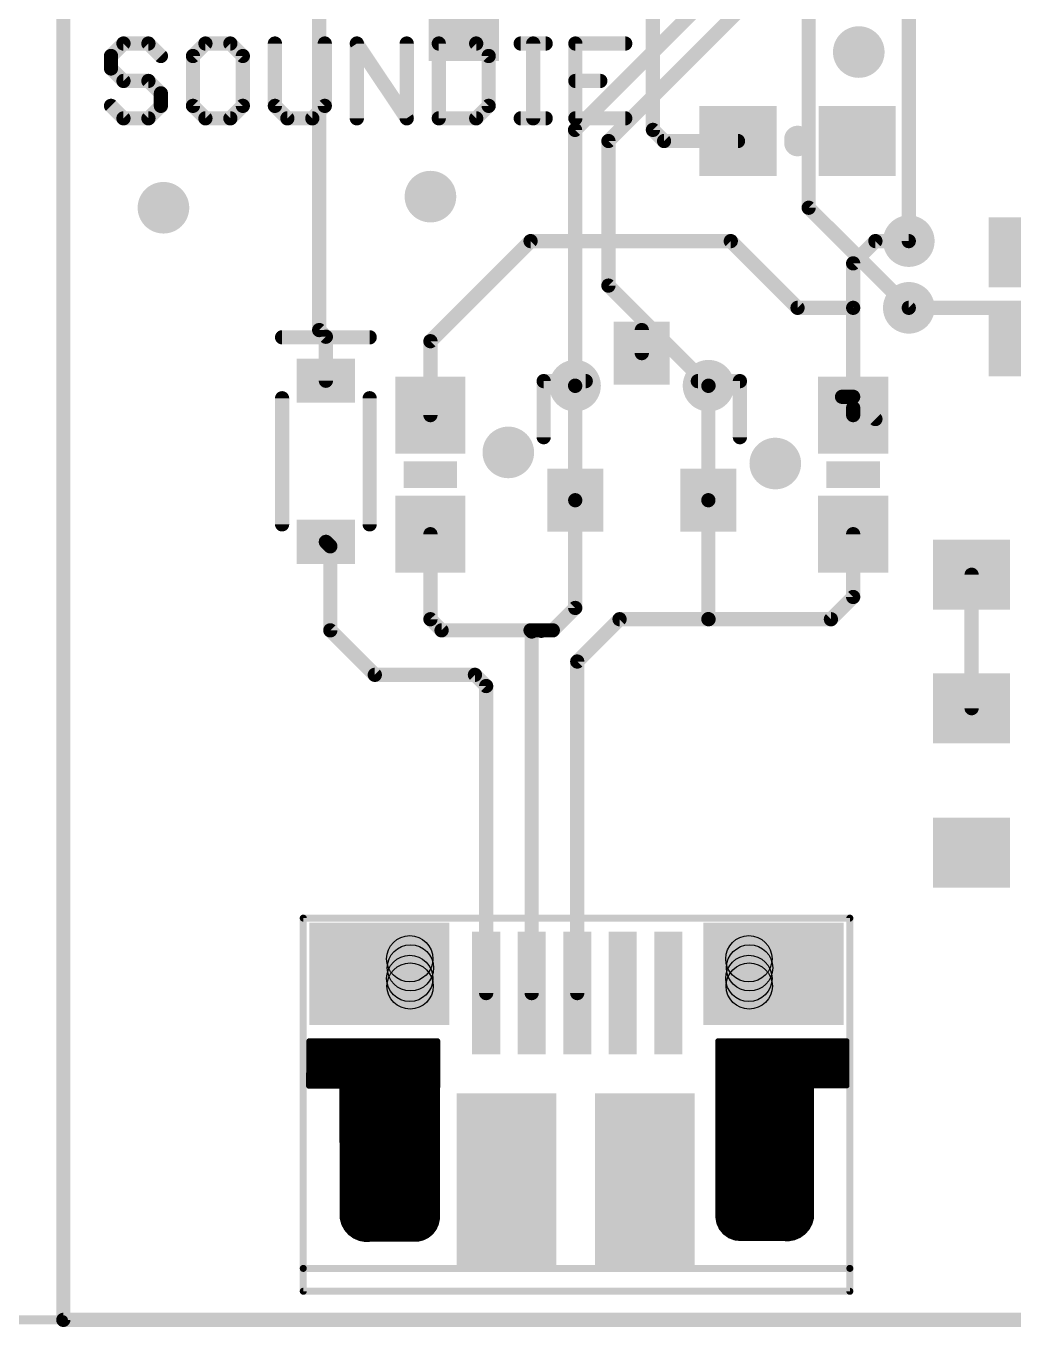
# Model space of a CAD drawing. Extents: x -17.9 to 25.5, y -0.1 to 79.8.
# Drawn here: x -0.53 to 13.57, y -0.1 to 18.47 of the extents above; entities that cross this region are included whole.
import ezdxf

# ---------------------------------------------------------------- set-up
doc = ezdxf.new("R2010")
doc.units = 0
for name, color, linetype in [('1', 12, 'CONTINUOUS'), ('16', 132, 'CONTINUOUS'), ('18', 110, 'CONTINUOUS'), ('20', 53, 'CONTINUOUS'), ('21', 41, 'CONTINUOUS'), ('47', 253, 'CONTINUOUS')]:
    doc.layers.add(name, color=color, linetype=linetype)

# ---------------------------------------------------------------- blocks, each defined once
blk = doc.blocks.new('RECT')
blk.add_solid([(-0.5, -0.5), (0.5, -0.5), (-0.5, 0.5), (0.5, 0.5)])
blk = doc.blocks.new('RECT336000X224000R100')
at = {"const_width": 0.7}
blk.add_lwpolyline([(0.7, 0), (0.7, 0, 0.4142), (0.35, 0.35), (-0.35, 0.35, 0.4142), (-0.7, 0), (-0.7, 0, 0.4142), (-0.35, -0.35), (0.35, -0.35, 0.4142)], format="xyb", close=True, dxfattribs=at)
blk.add_solid([(-0.3754, -0.0254), (0.3754, -0.0254), (-0.3754, 0.0254), (0.3754, 0.0254)])
blk = doc.blocks.new('RECT208000X160000R100')
at = {"const_width": 0.5}
blk.add_lwpolyline([(0.4, 0), (0.4, 0, 0.4142), (0.15, 0.25), (-0.15, 0.25, 0.4142), (-0.4, 0), (-0.4, 0, 0.4142), (-0.15, -0.25), (0.15, -0.25, 0.4142)], format="xyb", close=True, dxfattribs=at)
blk.add_solid([(-0.1754, -0.0254), (0.1754, -0.0254), (-0.1754, 0.0254), (0.1754, 0.0254)])
blk = doc.blocks.new('RECT240000X176000R100')
at = {"const_width": 0.55}
blk.add_lwpolyline([(0.475, 0), (0.475, 0, 0.4142), (0.2, 0.275), (-0.2, 0.275, 0.4142), (-0.475, 0), (-0.475, 0, 0.4142), (-0.2, -0.275), (0.2, -0.275, 0.4142)], format="xyb", close=True, dxfattribs=at)
blk.add_solid([(-0.2254, -0.0254), (0.2254, -0.0254), (-0.2254, 0.0254), (0.2254, 0.0254)])
blk = doc.blocks.new('ROUNDV')
at = {"const_width": 0.5}
blk.add_lwpolyline([(0, -0.25, 1), (0, 0.25, 1), (0, -0.25)], format="xyb", dxfattribs=at)

msp = doc.modelspace()

# ---------------------------------------------------------------- linework, layer by layer
at = {"layer": '1'}
for points, const_width in [([(0, 0), (0, 55.88)], 0.1778), ([(3.6513, 22.5425), (3.6513, 14.1288)], 0.2032), ([(8.4138, 19.5263), (8.4138, 16.9863)], 0.2032), ([(8.4138, 16.9863), (8.5725, 16.8275)], 0.2032), ([(8.5725, 16.8275), (9.6275, 16.8275)], 0.2032), ([(5.2388, 13.97), (6.6675, 15.3988)], 0.2032), ([(6.6675, 15.3988), (9.525, 15.3988)], 0.2032), ([(9.525, 15.3988), (10.4775, 14.4463)], 0.2032), ([(11.5888, 15.3988), (11.2713, 15.0813)], 0.2032), ([(12.065, 15.3988), (11.5888, 15.3988)], 0.2032), ([(11.2713, 15.0813), (11.2713, 14.4463)], 0.2032), ([(10.4775, 14.4463), (11.2713, 14.4463)], 0.2032), ([(11.2713, 14.4463), (11.2713, 12.915)], 0.2032), ([(12.065, 14.4463), (18.7325, 14.4463)], 0.2032), ([(3.7465, 14.0335), (3.6513, 14.1288)], 0.2032), ([(3.7465, 13.4055), (3.7465, 14.0335)], 0.2032), ([(8.255, 13.8), (8.255, 14.1288)], 0.2032), ([(5.2388, 13.97), (5.2388, 12.915)], 0.2032), ([(7.305, 13.3325), (7.3025, 13.335)], 0.2032), ([(7.305, 11.7), (7.305, 13.3325)], 0.2032), ([(9.205, 13.3325), (9.2075, 13.335)], 0.2032), ([(9.205, 11.7), (9.205, 13.3325)], 0.2032), ([(11.1125, 13.1763), (11.2713, 13.0175)], 0.2032), ([(11.1125, 13.1763), (11.2713, 13.1763)], 0.2032), ([(11.2713, 13.1763), (11.5888, 12.8588)], 0.2032), ([(11.2713, 13.0175), (11.2713, 12.915)], 0.2032), ([(7.305, 11.7), (7.305, 10.1625)], 0.2032), ([(9.205, 11.7), (9.205, 10.0038)], 0.2032), ([(3.81, 11.042), (3.7465, 11.1055)], 0.2032), ([(3.81, 9.8425), (3.81, 11.042)], 0.2032), ([(5.2388, 11.215), (5.2388, 10.0013)], 0.2032), ([(11.2713, 10.3187), (11.2713, 11.215)], 0.2032), ([(10.9538, 10.0013), (11.2713, 10.3187)], 0.2032), ([(6.985, 9.8425), (7.305, 10.1625)], 0.2032), ([(5.2388, 10.0013), (5.3975, 9.8425)], 0.2032), ([(7.3339, 9.3977), (7.9375, 10.0013)], 0.2032), ([(7.9375, 10.0013), (9.2075, 10.0013)], 0.2032), ([(9.205, 10.0038), (9.2075, 10.0013)], 0.2032), ([(9.2075, 10.0013), (10.9538, 10.0013)], 0.2032), ([(4.445, 9.2075), (3.81, 9.8425)], 0.2032), ([(5.3975, 9.8425), (6.6675, 9.8425)], 0.2032), ([(6.6675, 9.8425), (6.8262, 9.8425)], 0.2032), ([(6.6839, 9.8261), (6.6675, 9.8425)], 0.2032), ([(6.6839, 4.6647), (6.6839, 9.8261)], 0.2032), ([(6.82, 9.8362), (6.8262, 9.8425)], 0.2032), ([(6.8262, 9.8425), (6.985, 9.8425)], 0.2032), ([(7.3339, 4.6647), (7.3339, 9.3977)], 0.2032), ([(5.8738, 9.2075), (4.445, 9.2075)], 0.2032), ([(6.0339, 9.0473), (5.8738, 9.2075)], 0.2032), ([(6.0339, 4.6647), (6.0339, 9.0473)], 0.2032), ([(3.5089, 3.9797), (3.5039, 3.3397)], 0.08), ([(3.5085, 3.92), (5.3388, 3.92)], 0.08), ([(5.3389, 3.9797), (3.5089, 3.9797)], 0.08), ([(5.3339, 1.4397), (5.3389, 3.9797)], 0.08), ([(9.3439, 1.4697), (9.3439, 3.9797)], 0.08), ([(9.3439, 3.9797), (11.1789, 3.9797)], 0.08), ([(9.3439, 3.92), (11.1789, 3.92)], 0.08), ([(11.1789, 3.9797), (11.1789, 3.3447)], 0.08), ([(3.5066, 3.68), (5.3383, 3.68)], 0.08), ([(3.5072, 3.76), (5.3385, 3.76)], 0.08), ([(3.5078, 3.84), (5.3386, 3.84)], 0.08), ([(9.3439, 3.84), (11.1789, 3.84)], 0.08), ([(9.3439, 3.76), (11.1789, 3.76)], 0.08), ([(9.3439, 3.68), (11.1789, 3.68)], 0.08), ([(3.5053, 3.52), (5.338, 3.52)], 0.08), ([(3.506, 3.6), (5.3382, 3.6)], 0.08), ([(9.3439, 3.6), (11.1789, 3.6)], 0.08), ([(9.3439, 3.52), (11.1789, 3.52)], 0.08), ([(3.5039, 3.3397), (3.9789, 3.3397)], 0.08), ([(3.5041, 3.36), (5.3377, 3.36)], 0.08), ([(3.5047, 3.44), (5.3379, 3.44)], 0.08), ([(3.9789, 3.3397), (3.9839, 1.4497)], 0.08), ([(9.3439, 3.44), (11.1789, 3.44)], 0.08), ([(9.3439, 3.36), (11.1789, 3.36)], 0.08), ([(11.1789, 3.3447), (10.6739, 3.3447)], 0.08), ([(10.6739, 3.3447), (10.6739, 1.4597)], 0.08), ([(3.9791, 3.28), (5.3375, 3.28)], 0.08), ([(3.9793, 3.2), (5.3374, 3.2)], 0.08), ([(3.9795, 3.12), (5.3372, 3.12)], 0.08), ([(9.3439, 3.28), (10.6739, 3.28)], 0.08), ([(9.3439, 3.2), (10.6739, 3.2)], 0.08), ([(9.3439, 3.12), (10.6739, 3.12)], 0.08), ([(3.9797, 3.04), (5.3371, 3.04)], 0.08), ([(3.9799, 2.96), (5.3369, 2.96)], 0.08), ([(9.3439, 3.04), (10.6739, 3.04)], 0.08), ([(9.3439, 2.96), (10.6739, 2.96)], 0.08), ([(3.9801, 2.88), (5.3368, 2.88)], 0.08), ([(3.9803, 2.8), (5.3366, 2.8)], 0.08), ([(9.3439, 2.88), (10.6739, 2.88)], 0.08), ([(9.3439, 2.8), (10.6739, 2.8)], 0.08), ([(3.9806, 2.72), (5.3364, 2.72)], 0.08), ([(3.9808, 2.64), (5.3363, 2.64)], 0.08), ([(3.981, 2.56), (5.3361, 2.56)], 0.08), ([(9.3439, 2.72), (10.6739, 2.72)], 0.08), ([(9.3439, 2.64), (10.6739, 2.64)], 0.08), ([(9.3439, 2.56), (10.6739, 2.56)], 0.08), ([(3.9812, 2.48), (5.336, 2.48)], 0.08), ([(3.9814, 2.4), (5.3358, 2.4)], 0.08), ([(9.3439, 2.48), (10.6739, 2.48)], 0.08), ([(9.3439, 2.4), (10.6739, 2.4)], 0.08), ([(3.9816, 2.32), (5.3357, 2.32)], 0.08), ([(3.9818, 2.24), (5.3355, 2.24)], 0.08), ([(9.3439, 2.32), (10.6739, 2.32)], 0.08), ([(9.3439, 2.24), (10.6739, 2.24)], 0.08), ([(3.982, 2.16), (5.3353, 2.16)], 0.08), ([(3.9823, 2.08), (5.3352, 2.08)], 0.08), ([(9.3439, 2.16), (10.6739, 2.16)], 0.08), ([(9.3439, 2.08), (10.6739, 2.08)], 0.08), ([(3.9825, 2), (5.335, 2)], 0.08), ([(3.9827, 1.92), (5.3349, 1.92)], 0.08), ([(3.9829, 1.84), (5.3347, 1.84)], 0.08), ([(9.3439, 2), (10.6739, 2)], 0.08), ([(9.3439, 1.92), (10.6739, 1.92)], 0.08), ([(9.3439, 1.84), (10.6739, 1.84)], 0.08), ([(3.9831, 1.76), (5.3345, 1.76)], 0.08), ([(3.9833, 1.68), (5.3344, 1.68)], 0.08), ([(9.3439, 1.76), (10.6739, 1.76)], 0.08), ([(9.3439, 1.68), (10.6739, 1.68)], 0.08), ([(3.9835, 1.6), (5.3342, 1.6)], 0.08), ([(3.9837, 1.52), (5.3341, 1.52)], 0.08), ([(3.9839, 1.4497), (4.0049, 1.3732)], 0.08), ([(9.3439, 1.6), (10.6739, 1.6)], 0.08), ([(9.3439, 1.52), (10.6739, 1.52)], 0.08), ([(9.3572, 1.3885), (9.3439, 1.4697)], 0.08), ([(10.6739, 1.4597), (10.6529, 1.3832)], 0.08), ([(3.9866, 1.44), (5.3339, 1.44)], 0.08), ([(4.0049, 1.3732), (4.0424, 1.3033)], 0.08), ([(4.012, 1.36), (5.3146, 1.36)], 0.08), ([(4.0424, 1.3033), (4.0946, 1.2434)], 0.08), ([(4.0627, 1.28), (5.2697, 1.28)], 0.08), ([(5.2465, 1.2498), (5.2897, 1.306)], 0.08), ([(5.2897, 1.306), (5.3193, 1.3703)], 0.08), ([(5.3193, 1.3703), (5.3339, 1.4397)], 0.08), ([(9.3488, 1.44), (10.6685, 1.44)], 0.08), ([(9.3911, 1.3135), (9.3572, 1.3885)], 0.08), ([(9.3701, 1.36), (10.6405, 1.36)], 0.08), ([(9.4433, 1.2499), (9.3911, 1.3135)], 0.08), ([(9.4186, 1.28), (10.5864, 1.28)], 0.08), ([(10.6154, 1.3133), (10.5633, 1.2534)], 0.08), ([(10.6529, 1.3832), (10.6154, 1.3133)], 0.08), ([(4.0946, 1.2434), (4.1587, 1.1967)], 0.08), ([(4.1542, 1.2), (5.1825, 1.2)], 0.08), ([(4.1587, 1.1967), (4.2316, 1.1655)], 0.08), ([(4.2316, 1.1655), (4.3097, 1.1512)], 0.08), ([(4.3097, 1.1512), (4.3889, 1.1547)], 0.08), ([(4.3889, 1.1547), (4.9889, 1.1547)], 0.08), ([(4.9889, 1.1547), (5.0598, 1.1559)], 0.08), ([(5.0598, 1.1559), (5.1286, 1.1728)], 0.08), ([(5.1286, 1.1728), (5.1919, 1.2047)], 0.08), ([(5.1919, 1.2047), (5.2465, 1.2498)], 0.08), ([(9.5101, 1.2019), (9.4433, 1.2499)], 0.08), ([(9.587, 1.1728), (9.5101, 1.2019)], 0.08), ([(9.515, 1.2), (10.4834, 1.2)], 0.08), ([(9.6689, 1.1647), (9.587, 1.1728)], 0.08), ([(10.2689, 1.1647), (9.6689, 1.1647)], 0.08), ([(10.3482, 1.1612), (10.2689, 1.1647)], 0.08), ([(10.4262, 1.1755), (10.3482, 1.1612)], 0.08), ([(10.4991, 1.2067), (10.4262, 1.1755)], 0.08), ([(10.5633, 1.2534), (10.4991, 1.2067)], 0.08), ([(25.4, 0), (0, 0)], 0.1778)]:
    msp.add_lwpolyline(points, dxfattribs=dict(at, const_width=const_width))
for points, const_width in [([(8.4497, 17.0222, 1), (8.3778, 16.9503)], 0.1016), ([(8.3629, 16.9863, 1), (8.4646, 16.9863)], 0.1016), ([(8.5725, 16.8783, 1), (8.5725, 16.7767)], 0.1016), ([(8.5366, 16.7916, 1), (8.6084, 16.8634)], 0.1016), ([(9.6275, 16.7767, 1), (9.6275, 16.8783)], 0.1016), ([(6.6675, 15.4496, 1), (6.6675, 15.348)], 0.1016), ([(6.7034, 15.3628, 1), (6.6316, 15.4347)], 0.1016), ([(9.5609, 15.4347, 1), (9.4891, 15.3628)], 0.1016), ([(9.525, 15.348, 1), (9.525, 15.4496)], 0.1016), ([(11.5888, 15.4496, 1), (11.5888, 15.348)], 0.1016), ([(11.6247, 15.3628, 1), (11.5528, 15.4347)], 0.1016), ([(12.065, 15.348, 1), (12.065, 15.4496)], 0.1016), ([(11.3221, 15.0813, 1), (11.2204, 15.0813)], 0.1016), ([(11.2353, 15.1172, 1), (11.3072, 15.0453)], 0.1016), ([(10.4775, 14.4971, 1), (10.4775, 14.3955)], 0.1016), ([(10.4416, 14.4103, 1), (10.5134, 14.4822)], 0.1016), ([(11.3221, 14.4463, 1), (11.2204, 14.4463)], 0.1016), ([(11.2204, 14.4463, 1), (11.3221, 14.4463)], 0.1016), ([(11.2713, 14.3955, 1), (11.2713, 14.4971)], 0.1016), ([(12.065, 14.4971, 1), (12.065, 14.3955)], 0.1016), ([(3.6872, 14.1647, 1), (3.6153, 14.0928)], 0.1016), ([(3.6004, 14.1288, 1), (3.7021, 14.1288)], 0.1016), ([(3.7973, 14.0335, 1), (3.6957, 14.0335)], 0.1016), ([(3.7106, 13.9976, 1), (3.7824, 14.0694)], 0.1016), ([(8.3058, 14.1288, 1), (8.2042, 14.1288)], 0.1016), ([(5.2028, 14.0059, 1), (5.2747, 13.9341)], 0.1016), ([(5.2896, 13.97, 1), (5.188, 13.97)], 0.1016), ([(8.2042, 13.8, 1), (8.3058, 13.8)], 0.1016), ([(3.6957, 13.4055, 1), (3.7973, 13.4055)], 0.1016), ([(7.3384, 13.3709, 1), (7.2666, 13.2991)], 0.1016), ([(7.3558, 13.3325, 1), (7.2542, 13.3325)], 0.1016), ([(7.2691, 13.2966, 1), (7.3409, 13.3684)], 0.1016), ([(9.2558, 13.3325, 1), (9.1542, 13.3325)], 0.1016), ([(9.1691, 13.3684, 1), (9.2409, 13.2966)], 0.1016), ([(9.2434, 13.2991, 1), (9.1716, 13.3709)], 0.1016), ([(11.1484, 13.2122, 1), (11.0766, 13.1403)], 0.1016), ([(11.1125, 13.2271, 1), (11.1125, 13.1255)], 0.1016), ([(11.3072, 13.2122, 1), (11.2353, 13.1403)], 0.1016), ([(11.2713, 13.1255, 1), (11.2713, 13.2271)], 0.1016), ([(11.3221, 13.0175, 1), (11.2204, 13.0175)], 0.1016), ([(11.2353, 12.9816, 1), (11.3072, 13.0534)], 0.1016), ([(5.188, 12.915, 1), (5.2896, 12.915)], 0.1016), ([(11.2204, 12.915, 1), (11.3221, 12.915)], 0.1016), ([(11.2204, 12.915, 1), (11.3221, 12.915)], 0.1016), ([(11.5528, 12.8228, 1), (11.6247, 12.8947)], 0.1016), ([(7.3558, 11.7, 1), (7.2542, 11.7)], 0.1016), ([(7.2542, 11.7, 1), (7.3558, 11.7)], 0.1016), ([(9.2558, 11.7, 1), (9.1542, 11.7)], 0.1016), ([(9.1542, 11.7, 1), (9.2558, 11.7)], 0.1016), ([(3.7824, 11.1414, 1), (3.7106, 11.0696)], 0.1016), ([(3.8608, 11.042, 1), (3.7592, 11.042)], 0.1016), ([(5.2896, 11.215, 1), (5.188, 11.215)], 0.1016), ([(11.3221, 11.215, 1), (11.2204, 11.215)], 0.1016), ([(3.7741, 11.0061, 1), (3.8459, 11.0779)], 0.1016), ([(11.3072, 10.2828, 1), (11.2353, 10.3547)], 0.1016), ([(7.3409, 10.1266, 1), (7.2691, 10.1984)], 0.1016), ([(11.2204, 10.3187, 1), (11.3221, 10.3187)], 0.1016), ([(5.2747, 10.0372, 1), (5.2028, 9.9653)], 0.1016), ([(5.188, 10.0013, 1), (5.2896, 10.0013)], 0.1016), ([(7.2542, 10.1625, 1), (7.3558, 10.1625)], 0.1016), ([(7.9375, 10.0521, 1), (7.9375, 9.9505)], 0.1016), ([(7.9734, 9.9653, 1), (7.9016, 10.0372)], 0.1016), ([(9.2409, 10.0397, 1), (9.1691, 9.9678)], 0.1016), ([(9.1542, 10.0038, 1), (9.2558, 10.0038)], 0.1016), ([(9.2075, 10.0521, 1), (9.2075, 9.9505)], 0.1016), ([(9.1716, 9.9653, 1), (9.2434, 10.0372)], 0.1016), ([(9.2075, 9.9505, 1), (9.2075, 10.0521)], 0.1016), ([(10.9178, 10.0372, 1), (10.9897, 9.9653)], 0.1016), ([(10.9538, 9.9505, 1), (10.9538, 10.0521)], 0.1016), ([(3.8459, 9.8784, 1), (3.7741, 9.8066)], 0.1016), ([(3.7592, 9.8425, 1), (3.8608, 9.8425)], 0.1016), ([(5.3975, 9.8933, 1), (5.3975, 9.7917)], 0.1016), ([(5.3616, 9.8066, 1), (5.4334, 9.8784)], 0.1016), ([(6.6675, 9.8933, 1), (6.6675, 9.7917)], 0.1016), ([(6.7034, 9.8784, 1), (6.6316, 9.8066)], 0.1016), ([(6.7347, 9.8261, 1), (6.6331, 9.8261)], 0.1016), ([(6.648, 9.7902, 1), (6.7198, 9.862)], 0.1016), ([(6.6675, 9.7917, 1), (6.6675, 9.8933)], 0.1016), ([(6.7841, 9.8722, 1), (6.8559, 9.8003)], 0.1016), ([(6.8262, 9.8933, 1), (6.8262, 9.7917)], 0.1016), ([(6.8622, 9.8066, 1), (6.7903, 9.8784)], 0.1016), ([(6.8262, 9.7917, 1), (6.8262, 9.8933)], 0.1016), ([(6.9491, 9.8784, 1), (7.0209, 9.8066)], 0.1016), ([(6.985, 9.7917, 1), (6.985, 9.8933)], 0.1016), ([(7.3847, 9.3977, 1), (7.2831, 9.3977)], 0.1016), ([(7.298, 9.4336, 1), (7.3698, 9.3617)], 0.1016), ([(4.445, 9.2583, 1), (4.445, 9.1567)], 0.1016), ([(4.4091, 9.1716, 1), (4.4809, 9.2434)], 0.1016), ([(5.9097, 9.2434, 1), (5.8378, 9.1716)], 0.1016), ([(5.8738, 9.1567, 1), (5.8738, 9.2583)], 0.1016), ([(6.0847, 9.0473, 1), (5.9831, 9.0473)], 0.1016), ([(5.998, 9.0114, 1), (6.0698, 9.0833)], 0.1016), ([(5.9831, 4.6647, 1), (6.0847, 4.6647)], 0.1016), ([(6.6331, 4.6647, 1), (6.7347, 4.6647)], 0.1016), ([(7.2831, 4.6647, 1), (7.3847, 4.6647)], 0.1016), ([(3.5085, 3.94, 1), (3.5085, 3.9)], 0.04), ([(3.5289, 3.9795, 1), (3.4889, 3.9798)], 0.04), ([(3.5089, 3.9997, 1), (3.5089, 3.9597)], 0.04), ([(5.3589, 3.9796, 1), (5.3189, 3.9797)], 0.04), ([(5.3388, 3.9, 1), (5.3388, 3.94)], 0.04), ([(5.3389, 3.9597, 1), (5.3389, 3.9997)], 0.04), ([(9.3639, 3.9797, 1), (9.3239, 3.9797)], 0.04), ([(9.3439, 3.9997, 1), (9.3439, 3.9597)], 0.04), ([(9.3439, 3.94, 1), (9.3439, 3.9)], 0.04), ([(11.1989, 3.9797, 1), (11.1589, 3.9797)], 0.04), ([(11.1789, 3.9597, 1), (11.1789, 3.9997)], 0.04), ([(11.1789, 3.9, 1), (11.1789, 3.94)], 0.04), ([(3.5066, 3.7, 1), (3.5066, 3.66)], 0.04), ([(3.5072, 3.78, 1), (3.5072, 3.74)], 0.04), ([(3.5078, 3.86, 1), (3.5078, 3.82)], 0.04), ([(5.3383, 3.66, 1), (5.3383, 3.7)], 0.04), ([(5.3385, 3.74, 1), (5.3385, 3.78)], 0.04), ([(5.3386, 3.82, 1), (5.3386, 3.86)], 0.04), ([(9.3439, 3.86, 1), (9.3439, 3.82)], 0.04), ([(9.3439, 3.78, 1), (9.3439, 3.74)], 0.04), ([(9.3439, 3.7, 1), (9.3439, 3.66)], 0.04), ([(11.1789, 3.82, 1), (11.1789, 3.86)], 0.04), ([(11.1789, 3.74, 1), (11.1789, 3.78)], 0.04), ([(11.1789, 3.66, 1), (11.1789, 3.7)], 0.04), ([(3.5053, 3.54, 1), (3.5053, 3.5)], 0.04), ([(3.506, 3.62, 1), (3.506, 3.58)], 0.04), ([(5.338, 3.5, 1), (5.338, 3.54)], 0.04), ([(5.3382, 3.58, 1), (5.3382, 3.62)], 0.04), ([(9.3439, 3.62, 1), (9.3439, 3.58)], 0.04), ([(9.3439, 3.54, 1), (9.3439, 3.5)], 0.04), ([(11.1789, 3.58, 1), (11.1789, 3.62)], 0.04), ([(11.1789, 3.5, 1), (11.1789, 3.54)], 0.04), ([(3.5039, 3.3597, 1), (3.5039, 3.3197)], 0.04), ([(3.4839, 3.3398, 1), (3.5239, 3.3395)], 0.04), ([(3.5041, 3.38, 1), (3.5041, 3.34)], 0.04), ([(3.5047, 3.46, 1), (3.5047, 3.42)], 0.04), ([(3.9989, 3.3397, 1), (3.9589, 3.3396)], 0.04), ([(3.9789, 3.3197, 1), (3.9789, 3.3597)], 0.04), ([(5.3377, 3.34, 1), (5.3377, 3.38)], 0.04), ([(5.3379, 3.42, 1), (5.3379, 3.46)], 0.04), ([(9.3439, 3.46, 1), (9.3439, 3.42)], 0.04), ([(9.3439, 3.38, 1), (9.3439, 3.34)], 0.04), ([(10.6739, 3.3647, 1), (10.6739, 3.3247)], 0.04), ([(10.6939, 3.3447, 1), (10.6539, 3.3447)], 0.04), ([(11.1589, 3.3447, 1), (11.1989, 3.3447)], 0.04), ([(11.1789, 3.42, 1), (11.1789, 3.46)], 0.04), ([(11.1789, 3.34, 1), (11.1789, 3.38)], 0.04), ([(11.1789, 3.3247, 1), (11.1789, 3.3647)], 0.04), ([(3.9791, 3.3, 1), (3.9791, 3.26)], 0.04), ([(3.9793, 3.22, 1), (3.9793, 3.18)], 0.04), ([(3.9795, 3.14, 1), (3.9795, 3.1)], 0.04), ([(5.3372, 3.1, 1), (5.3372, 3.14)], 0.04), ([(5.3374, 3.18, 1), (5.3374, 3.22)], 0.04), ([(5.3375, 3.26, 1), (5.3375, 3.3)], 0.04), ([(9.3439, 3.3, 1), (9.3439, 3.26)], 0.04), ([(9.3439, 3.22, 1), (9.3439, 3.18)], 0.04), ([(9.3439, 3.14, 1), (9.3439, 3.1)], 0.04), ([(10.6739, 3.26, 1), (10.6739, 3.3)], 0.04), ([(10.6739, 3.18, 1), (10.6739, 3.22)], 0.04), ([(10.6739, 3.1, 1), (10.6739, 3.14)], 0.04), ([(3.9797, 3.06, 1), (3.9797, 3.02)], 0.04), ([(3.9799, 2.98, 1), (3.9799, 2.94)], 0.04), ([(5.3369, 2.94, 1), (5.3369, 2.98)], 0.04), ([(5.3371, 3.02, 1), (5.3371, 3.06)], 0.04), ([(9.3439, 3.06, 1), (9.3439, 3.02)], 0.04), ([(9.3439, 2.98, 1), (9.3439, 2.94)], 0.04), ([(10.6739, 3.02, 1), (10.6739, 3.06)], 0.04), ([(10.6739, 2.94, 1), (10.6739, 2.98)], 0.04), ([(3.9801, 2.9, 1), (3.9801, 2.86)], 0.04), ([(3.9803, 2.82, 1), (3.9803, 2.78)], 0.04), ([(5.3366, 2.78, 1), (5.3366, 2.82)], 0.04), ([(5.3368, 2.86, 1), (5.3368, 2.9)], 0.04), ([(9.3439, 2.9, 1), (9.3439, 2.86)], 0.04), ([(9.3439, 2.82, 1), (9.3439, 2.78)], 0.04), ([(10.6739, 2.86, 1), (10.6739, 2.9)], 0.04), ([(10.6739, 2.78, 1), (10.6739, 2.82)], 0.04), ([(3.9806, 2.74, 1), (3.9806, 2.7)], 0.04), ([(3.9808, 2.66, 1), (3.9808, 2.62)], 0.04), ([(3.981, 2.58, 1), (3.981, 2.54)], 0.04), ([(5.3361, 2.54, 1), (5.3361, 2.58)], 0.04), ([(5.3363, 2.62, 1), (5.3363, 2.66)], 0.04), ([(5.3364, 2.7, 1), (5.3364, 2.74)], 0.04), ([(9.3439, 2.74, 1), (9.3439, 2.7)], 0.04), ([(9.3439, 2.66, 1), (9.3439, 2.62)], 0.04), ([(9.3439, 2.58, 1), (9.3439, 2.54)], 0.04), ([(10.6739, 2.7, 1), (10.6739, 2.74)], 0.04), ([(10.6739, 2.62, 1), (10.6739, 2.66)], 0.04), ([(10.6739, 2.54, 1), (10.6739, 2.58)], 0.04), ([(3.9812, 2.5, 1), (3.9812, 2.46)], 0.04), ([(3.9814, 2.42, 1), (3.9814, 2.38)], 0.04), ([(5.3358, 2.38, 1), (5.3358, 2.42)], 0.04), ([(5.336, 2.46, 1), (5.336, 2.5)], 0.04), ([(9.3439, 2.5, 1), (9.3439, 2.46)], 0.04), ([(9.3439, 2.42, 1), (9.3439, 2.38)], 0.04), ([(10.6739, 2.46, 1), (10.6739, 2.5)], 0.04), ([(10.6739, 2.38, 1), (10.6739, 2.42)], 0.04), ([(3.9816, 2.34, 1), (3.9816, 2.3)], 0.04), ([(3.9818, 2.26, 1), (3.9818, 2.22)], 0.04), ([(5.3355, 2.22, 1), (5.3355, 2.26)], 0.04), ([(5.3357, 2.3, 1), (5.3357, 2.34)], 0.04), ([(9.3439, 2.34, 1), (9.3439, 2.3)], 0.04), ([(9.3439, 2.26, 1), (9.3439, 2.22)], 0.04), ([(10.6739, 2.3, 1), (10.6739, 2.34)], 0.04), ([(10.6739, 2.22, 1), (10.6739, 2.26)], 0.04), ([(3.982, 2.18, 1), (3.982, 2.14)], 0.04), ([(3.9823, 2.1, 1), (3.9823, 2.06)], 0.04), ([(5.3352, 2.06, 1), (5.3352, 2.1)], 0.04), ([(5.3353, 2.14, 1), (5.3353, 2.18)], 0.04), ([(9.3439, 2.18, 1), (9.3439, 2.14)], 0.04), ([(9.3439, 2.1, 1), (9.3439, 2.06)], 0.04), ([(10.6739, 2.14, 1), (10.6739, 2.18)], 0.04), ([(10.6739, 2.06, 1), (10.6739, 2.1)], 0.04), ([(3.9825, 2.02, 1), (3.9825, 1.98)], 0.04), ([(3.9827, 1.94, 1), (3.9827, 1.9)], 0.04), ([(3.9829, 1.86, 1), (3.9829, 1.82)], 0.04), ([(5.3347, 1.82, 1), (5.3347, 1.86)], 0.04), ([(5.3349, 1.9, 1), (5.3349, 1.94)], 0.04), ([(5.335, 1.98, 1), (5.335, 2.02)], 0.04), ([(9.3439, 2.02, 1), (9.3439, 1.98)], 0.04), ([(9.3439, 1.94, 1), (9.3439, 1.9)], 0.04), ([(9.3439, 1.86, 1), (9.3439, 1.82)], 0.04), ([(10.6739, 1.98, 1), (10.6739, 2.02)], 0.04), ([(10.6739, 1.9, 1), (10.6739, 1.94)], 0.04), ([(10.6739, 1.82, 1), (10.6739, 1.86)], 0.04), ([(3.9831, 1.78, 1), (3.9831, 1.74)], 0.04), ([(3.9833, 1.7, 1), (3.9833, 1.66)], 0.04), ([(5.3344, 1.66, 1), (5.3344, 1.7)], 0.04), ([(5.3345, 1.74, 1), (5.3345, 1.78)], 0.04), ([(9.3439, 1.78, 1), (9.3439, 1.74)], 0.04), ([(9.3439, 1.7, 1), (9.3439, 1.66)], 0.04), ([(10.6739, 1.74, 1), (10.6739, 1.78)], 0.04), ([(10.6739, 1.66, 1), (10.6739, 1.7)], 0.04), ([(3.9835, 1.62, 1), (3.9835, 1.58)], 0.04), ([(3.9837, 1.54, 1), (3.9837, 1.5)], 0.04), ([(4.0032, 1.455, 1), (3.9646, 1.4444)], 0.04), ([(5.3341, 1.5, 1), (5.3341, 1.54)], 0.04), ([(5.3342, 1.58, 1), (5.3342, 1.62)], 0.04), ([(9.3439, 1.62, 1), (9.3439, 1.58)], 0.04), ([(9.3439, 1.54, 1), (9.3439, 1.5)], 0.04), ([(9.3637, 1.4729, 1), (9.3242, 1.4664)], 0.04), ([(9.3239, 1.4697, 1), (9.3639, 1.4697)], 0.04), ([(10.6932, 1.4544, 1), (10.6546, 1.465)], 0.04), ([(10.6739, 1.58, 1), (10.6739, 1.62)], 0.04), ([(10.6739, 1.5, 1), (10.6739, 1.54)], 0.04), ([(3.9639, 1.4496, 1), (4.0039, 1.4497)], 0.04), ([(3.9866, 1.46, 1), (3.9866, 1.42)], 0.04), ([(4.0226, 1.3826, 1), (3.9873, 1.3637)], 0.04), ([(3.9856, 1.3679, 1), (4.0242, 1.3785)], 0.04), ([(4.012, 1.38, 1), (4.012, 1.34)], 0.04), ([(4.0575, 1.3164, 1), (4.0274, 1.2901)], 0.04), ([(4.0248, 1.2938, 1), (4.0601, 1.3127)], 0.04), ([(4.0627, 1.3, 1), (4.0627, 1.26)], 0.04), ([(5.2715, 1.3143, 1), (5.3079, 1.2976)], 0.04), ([(5.2697, 1.26, 1), (5.2697, 1.3)], 0.04), ([(5.3056, 1.2938, 1), (5.2739, 1.3182)], 0.04), ([(5.2998, 1.3744, 1), (5.3389, 1.3662)], 0.04), ([(5.3375, 1.362, 1), (5.3012, 1.3787)], 0.04), ([(5.3139, 1.4397, 1), (5.3539, 1.4396)], 0.04), ([(5.3535, 1.4356, 1), (5.3143, 1.4438)], 0.04), ([(5.3146, 1.34, 1), (5.3146, 1.38)], 0.04), ([(5.3339, 1.42, 1), (5.3339, 1.46)], 0.04), ([(9.3488, 1.46, 1), (9.3488, 1.42)], 0.04), ([(9.3755, 1.3967, 1), (9.339, 1.3802)], 0.04), ([(9.3375, 1.3852, 1), (9.377, 1.3917)], 0.04), ([(9.3701, 1.38, 1), (9.3701, 1.34)], 0.04), ([(9.4066, 1.3262, 1), (9.3756, 1.3008)], 0.04), ([(9.3729, 1.3053, 1), (9.4093, 1.3217)], 0.04), ([(9.4186, 1.3, 1), (9.4186, 1.26)], 0.04), ([(10.5864, 1.26, 1), (10.5864, 1.3)], 0.04), ([(10.5978, 1.3227, 1), (10.633, 1.3038)], 0.04), ([(10.6305, 1.3001, 1), (10.6003, 1.3264)], 0.04), ([(10.6336, 1.3885, 1), (10.6722, 1.3779)], 0.04), ([(10.6705, 1.3737, 1), (10.6353, 1.3926)], 0.04), ([(10.6405, 1.34, 1), (10.6405, 1.38)], 0.04), ([(10.6539, 1.4597, 1), (10.6939, 1.4597)], 0.04), ([(10.6685, 1.42, 1), (10.6685, 1.46)], 0.04), ([(4.1063, 1.2596, 1), (4.0828, 1.2273)], 0.04), ([(4.0795, 1.2303, 1), (4.1096, 1.2566)], 0.04), ([(4.1542, 1.22, 1), (4.1542, 1.18)], 0.04), ([(4.1666, 1.2151, 1), (4.1508, 1.1784)], 0.04), ([(4.1469, 1.1806, 1), (4.1705, 1.2129)], 0.04), ([(4.2352, 1.1851, 1), (4.228, 1.1458)], 0.04), ([(4.2237, 1.1471, 1), (4.2395, 1.1838)], 0.04), ([(4.3088, 1.1712, 1), (4.3105, 1.1312)], 0.04), ([(4.3061, 1.1315, 1), (4.3133, 1.1709)], 0.04), ([(4.3889, 1.1747, 1), (4.3889, 1.1347)], 0.04), ([(4.3898, 1.1347, 1), (4.388, 1.1746)], 0.04), ([(4.9886, 1.1747, 1), (4.9893, 1.1347)], 0.04), ([(4.9889, 1.1347, 1), (4.9889, 1.1747)], 0.04), ([(5.055, 1.1753, 1), (5.0646, 1.1365)], 0.04), ([(5.0601, 1.1359, 1), (5.0594, 1.1759)], 0.04), ([(5.1196, 1.1907, 1), (5.1375, 1.155)], 0.04), ([(5.1333, 1.1534, 1), (5.1238, 1.1923)], 0.04), ([(5.1791, 1.2201, 1), (5.2046, 1.1893)], 0.04), ([(5.1825, 1.18, 1), (5.1825, 1.22)], 0.04), ([(5.2008, 1.1868, 1), (5.1829, 1.2226)], 0.04), ([(5.2306, 1.262, 1), (5.2623, 1.2376)], 0.04), ([(5.2592, 1.2344, 1), (5.2338, 1.2652)], 0.04), ([(9.4549, 1.2661, 1), (9.4316, 1.2336)], 0.04), ([(9.4278, 1.2372, 1), (9.4587, 1.2625)], 0.04), ([(9.5171, 1.2206, 1), (9.503, 1.1832)], 0.04), ([(9.515, 1.22, 1), (9.515, 1.18)], 0.04), ([(9.4984, 1.1856, 1), (9.5217, 1.2181)], 0.04), ([(9.589, 1.1927, 1), (9.5851, 1.1529)], 0.04), ([(9.58, 1.1541, 1), (9.5941, 1.1915)], 0.04), ([(9.6689, 1.1847, 1), (9.6689, 1.1447)], 0.04), ([(9.6669, 1.1448, 1), (9.6709, 1.1846)], 0.04), ([(10.2698, 1.1846, 1), (10.268, 1.1447)], 0.04), ([(10.2689, 1.1447, 1), (10.2689, 1.1847)], 0.04), ([(10.3446, 1.1809, 1), (10.3518, 1.1415)], 0.04), ([(10.3473, 1.1412, 1), (10.3491, 1.1812)], 0.04), ([(10.4183, 1.1938, 1), (10.4341, 1.1571)], 0.04), ([(10.4298, 1.1558, 1), (10.4226, 1.1951)], 0.04), ([(10.4874, 1.2229, 1), (10.5109, 1.1906)], 0.04), ([(10.4834, 1.18, 1), (10.4834, 1.22)], 0.04), ([(10.507, 1.1884, 1), (10.4913, 1.2251)], 0.04), ([(10.5482, 1.2666, 1), (10.5783, 1.2403)], 0.04), ([(10.575, 1.2373, 1), (10.5515, 1.2696)], 0.04), ([(0, 0.0445, 1), (0, -0.0445)], 0.0889), ([(-0.0445, 0, 1), (0.0445, 0)], 0.0889)]:
    msp.add_lwpolyline(points, format="xyb", dxfattribs=dict(at, const_width=const_width))
at = {"layer": '16'}
for points, const_width in [([(0, 0), (0, 55.88)], 0.1778), ([(12.065, 28.0988), (12.065, 15.3988)], 0.2032), ([(10.6363, 21.9075), (10.6363, 15.875)], 0.2032), ([(9.6837, 19.3675), (7.3025, 16.9863)], 0.2032), ([(10.16, 19.2088), (7.7788, 16.8275)], 0.2032), ([(7.3025, 16.9863), (7.3025, 13.335)], 0.2032), ([(7.7788, 16.8275), (7.7788, 14.7637)], 0.2032), ([(10.6363, 15.875), (12.065, 14.4463)], 0.2032), ([(7.7788, 14.7637), (9.2075, 13.335)], 0.2032), ([(12.9613, 10.6363), (12.9613, 8.7313)], 0.2032), ([(25.4, 0), (0, 0)], 0.1778)]:
    msp.add_lwpolyline(points, dxfattribs=dict(at, const_width=const_width))
for points, const_width in [([(7.3533, 16.9863, 1), (7.2517, 16.9863)], 0.1016), ([(7.2666, 17.0222, 1), (7.3384, 16.9503)], 0.1016), ([(7.7428, 16.8634, 1), (7.8147, 16.7916)], 0.1016), ([(7.8296, 16.8275, 1), (7.728, 16.8275)], 0.1016), ([(10.6722, 15.9109, 1), (10.6003, 15.8391)], 0.1016), ([(10.5854, 15.875, 1), (10.6871, 15.875)], 0.1016), ([(12.0142, 15.3988, 1), (12.1158, 15.3988)], 0.1016), ([(7.8147, 14.7997, 1), (7.7428, 14.7278)], 0.1016), ([(7.728, 14.7637, 1), (7.8296, 14.7637)], 0.1016), ([(12.0291, 14.4103, 1), (12.1009, 14.4822)], 0.1016), ([(7.2517, 13.335, 1), (7.3533, 13.335)], 0.1016), ([(9.1716, 13.2991, 1), (9.2434, 13.3709)], 0.1016), ([(13.0121, 10.6363, 1), (12.9105, 10.6363)], 0.1016), ([(12.9105, 8.7313, 1), (13.0121, 8.7313)], 0.1016), ([(0, 0.0445, 1), (0, -0.0445)], 0.0889), ([(-0.0445, 0, 1), (0.0445, 0)], 0.0889)]:
    msp.add_lwpolyline(points, format="xyb", dxfattribs=dict(at, const_width=const_width))
at = {"layer": '20', "const_width": 0.2032}
for points in [[(0, 55.88), (0, 0)], [(0, 0), (25.4, 0)]]:
    msp.add_lwpolyline(points, dxfattribs=at)
at = {"layer": '20', "const_width": 0.1016}
for points in [[(0, 0.0508, 1), (0, -0.0508)], [(-0.0508, 0, 1), (0.0508, 0)]]:
    msp.add_lwpolyline(points, format="xyb", dxfattribs=at)
at = {"layer": '20'}
for centre, radius in [((4.9433, 5.1547), 0.33), ((9.7833, 5.1547), 0.33), ((4.9433, 4.8747), 0.33), ((4.9533, 5.0247), 0.33), ((9.7833, 4.8747), 0.33), ((9.7933, 5.0247), 0.33), ((4.9487, 4.7655), 0.33), ((9.7887, 4.7655), 0.33), ((4.6099, 2.1997), 0.35), ((10.0709, 2.1997), 0.35), ((4.6099, 2.0337), 0.35), ((10.0699, 2.0307), 0.35), ((4.6089, 1.8347), 0.35), ((10.0689, 1.8377), 0.35), ((4.6089, 1.6697), 0.35), ((10.0689, 1.6697), 0.35)]:
    msp.add_circle(centre, radius, dxfattribs=at)
at = {"layer": '21'}
for points, const_width in [([(0.8583, 18.2191), (0.6804, 18.0411)], 0.2032), ([(1.2142, 18.2191), (0.8583, 18.2191)], 0.2032), ([(1.3922, 18.0411), (1.2142, 18.2191)], 0.2032), ([(2.0277, 18.2191), (1.8498, 18.0411)], 0.2032), ([(2.3836, 18.2191), (2.0277, 18.2191)], 0.2032), ([(2.5616, 18.0411), (2.3836, 18.2191)], 0.2032), ([(3.0191, 18.2191), (3.0191, 17.3293)], 0.2032), ([(3.731, 17.3293), (3.731, 18.2191)], 0.2032), ([(4.1885, 17.1514), (4.1885, 18.2191)], 0.2032), ([(4.1885, 18.2191), (4.9004, 17.1514)], 0.2032), ([(4.9004, 17.1514), (4.9004, 18.2191)], 0.2032), ([(5.3579, 18.2191), (5.3579, 17.1514)], 0.2032), ([(5.8918, 18.2191), (5.3579, 18.2191)], 0.2032), ([(6.0697, 18.0411), (5.8918, 18.2191)], 0.2032), ([(6.5273, 18.2191), (6.8832, 18.2191)], 0.2032), ([(6.7053, 17.1514), (6.7053, 18.2191)], 0.2032), ([(8.0187, 18.2191), (7.3069, 18.2191)], 0.2032), ([(7.3069, 18.2191), (7.3069, 17.1514)], 0.2032), ([(0.6804, 18.0411), (0.6804, 17.8632)], 0.2032), ([(1.8498, 18.0411), (1.8498, 17.3293)], 0.2032), ([(2.5616, 17.3293), (2.5616, 18.0411)], 0.2032), ([(6.0697, 17.3293), (6.0697, 18.0411)], 0.2032), ([(0.6804, 17.8632), (0.8583, 17.6852)], 0.2032), ([(0.8583, 17.6852), (1.2142, 17.6852)], 0.2032), ([(1.2142, 17.6852), (1.3922, 17.5073)], 0.2032), ([(7.3069, 17.6852), (7.6628, 17.6852)], 0.2032), ([(1.3922, 17.5073), (1.3922, 17.3293)], 0.2032), ([(0.8583, 17.1514), (0.6804, 17.3293)], 0.2032), ([(1.3922, 17.3293), (1.2142, 17.1514)], 0.2032), ([(1.8498, 17.3293), (2.0277, 17.1514)], 0.2032), ([(2.3836, 17.1514), (2.5616, 17.3293)], 0.2032), ([(3.0191, 17.3293), (3.1971, 17.1514)], 0.2032), ([(3.553, 17.1514), (3.731, 17.3293)], 0.2032), ([(5.8918, 17.1514), (6.0697, 17.3293)], 0.2032), ([(1.2142, 17.1514), (0.8583, 17.1514)], 0.2032), ([(2.0277, 17.1514), (2.3836, 17.1514)], 0.2032), ([(3.1971, 17.1514), (3.553, 17.1514)], 0.2032), ([(5.3579, 17.1514), (5.8918, 17.1514)], 0.2032), ([(6.5273, 17.1514), (6.8832, 17.1514)], 0.2032), ([(7.3069, 17.1514), (8.0187, 17.1514)], 0.2032), ([(10.4775, 16.8554), (10.4775, 16.7996)], 0.381), ([(4.3715, 14.0255), (3.1215, 14.0255)], 0.2032), ([(7.455, 13.4), (6.855, 13.4)], 0.2032), ([(6.855, 13.4), (6.855, 12.6)], 0.2032), ([(9.055, 13.4), (9.655, 13.4)], 0.2032), ([(9.655, 13.4), (9.655, 12.6)], 0.2032), ([(3.1215, 13.1555), (3.1215, 11.3555)], 0.2032), ([(4.3715, 13.1555), (4.3715, 11.3555)], 0.2032)]:
    msp.add_lwpolyline(points, dxfattribs=dict(at, const_width=const_width))
for points, const_width in [([(0.8583, 18.2699, 1), (0.8583, 18.1683)], 0.1016), ([(0.8942, 18.1831, 1), (0.8224, 18.255)], 0.1016), ([(1.2501, 18.255, 1), (1.1783, 18.1831)], 0.1016), ([(1.2142, 18.1683, 1), (1.2142, 18.2699)], 0.1016), ([(2.0277, 18.2699, 1), (2.0277, 18.1683)], 0.1016), ([(2.0636, 18.1831, 1), (1.9918, 18.255)], 0.1016), ([(2.4195, 18.255, 1), (2.3477, 18.1831)], 0.1016), ([(2.3836, 18.1683, 1), (2.3836, 18.2699)], 0.1016), ([(3.0699, 18.2191, 1), (2.9683, 18.2191)], 0.1016), ([(3.7818, 18.2191, 1), (3.6802, 18.2191)], 0.1016), ([(4.2393, 18.2191, 1), (4.1377, 18.2191)], 0.1016), ([(4.2308, 18.2472, 1), (4.1463, 18.1909)], 0.1016), ([(4.9512, 18.2191, 1), (4.8496, 18.2191)], 0.1016), ([(5.4087, 18.2191, 1), (5.3071, 18.2191)], 0.1016), ([(5.3579, 18.2699, 1), (5.3579, 18.1683)], 0.1016), ([(5.9277, 18.255, 1), (5.8559, 18.1831)], 0.1016), ([(5.8918, 18.1683, 1), (5.8918, 18.2699)], 0.1016), ([(6.5273, 18.2699, 1), (6.5273, 18.1683)], 0.1016), ([(6.7561, 18.2191, 1), (6.6545, 18.2191)], 0.1016), ([(6.8832, 18.1683, 1), (6.8832, 18.2699)], 0.1016), ([(7.3069, 18.2699, 1), (7.3069, 18.1683)], 0.1016), ([(7.3577, 18.2191, 1), (7.2561, 18.2191)], 0.1016), ([(8.0187, 18.1683, 1), (8.0187, 18.2699)], 0.1016), ([(0.6444, 18.077, 1), (0.7163, 18.0052)], 0.1016), ([(0.7312, 18.0411, 1), (0.6296, 18.0411)], 0.1016), ([(1.3562, 18.0052, 1), (1.4281, 18.077)], 0.1016), ([(1.8138, 18.077, 1), (1.8857, 18.0052)], 0.1016), ([(1.9005, 18.0411, 1), (1.799, 18.0411)], 0.1016), ([(2.6124, 18.0411, 1), (2.5108, 18.0411)], 0.1016), ([(2.5256, 18.0052, 1), (2.5975, 18.077)], 0.1016), ([(6.1205, 18.0411, 1), (6.0189, 18.0411)], 0.1016), ([(6.0338, 18.0052, 1), (6.1057, 18.077)], 0.1016), ([(0.7163, 17.8991, 1), (0.6444, 17.8272)], 0.1016), ([(0.6296, 17.8632, 1), (0.7312, 17.8632)], 0.1016), ([(0.8583, 17.736, 1), (0.8583, 17.6344)], 0.1016), ([(0.8224, 17.6493, 1), (0.8942, 17.7211)], 0.1016), ([(1.2501, 17.7211, 1), (1.1783, 17.6493)], 0.1016), ([(1.2142, 17.6344, 1), (1.2142, 17.736)], 0.1016), ([(7.3069, 17.736, 1), (7.3069, 17.6344)], 0.1016), ([(7.6628, 17.6344, 1), (7.6628, 17.736)], 0.1016), ([(1.443, 17.5073, 1), (1.3414, 17.5073)], 0.1016), ([(1.3562, 17.4713, 1), (1.4281, 17.5432)], 0.1016), ([(0.7163, 17.3652, 1), (0.6444, 17.2934)], 0.1016), ([(1.3414, 17.3293, 1), (1.443, 17.3293)], 0.1016), ([(1.4281, 17.2934, 1), (1.3562, 17.3652)], 0.1016), ([(1.8857, 17.3652, 1), (1.8138, 17.2934)], 0.1016), ([(1.799, 17.3293, 1), (1.9005, 17.3293)], 0.1016), ([(2.5108, 17.3293, 1), (2.6124, 17.3293)], 0.1016), ([(2.5975, 17.2934, 1), (2.5256, 17.3652)], 0.1016), ([(3.0551, 17.3652, 1), (2.9832, 17.2934)], 0.1016), ([(2.9683, 17.3293, 1), (3.0699, 17.3293)], 0.1016), ([(3.6802, 17.3293, 1), (3.7818, 17.3293)], 0.1016), ([(3.7669, 17.2934, 1), (3.695, 17.3652)], 0.1016), ([(6.0189, 17.3293, 1), (6.1205, 17.3293)], 0.1016), ([(6.1057, 17.2934, 1), (6.0338, 17.3652)], 0.1016), ([(0.8583, 17.2021, 1), (0.8583, 17.1006)], 0.1016), ([(0.8224, 17.1154, 1), (0.8942, 17.1873)], 0.1016), ([(1.1783, 17.1873, 1), (1.2501, 17.1154)], 0.1016), ([(1.2142, 17.1006, 1), (1.2142, 17.2021)], 0.1016), ([(2.0277, 17.2021, 1), (2.0277, 17.1006)], 0.1016), ([(1.9918, 17.1154, 1), (2.0636, 17.1873)], 0.1016), ([(2.3477, 17.1873, 1), (2.4195, 17.1154)], 0.1016), ([(2.3836, 17.1006, 1), (2.3836, 17.2021)], 0.1016), ([(3.1971, 17.2021, 1), (3.1971, 17.1006)], 0.1016), ([(3.1612, 17.1154, 1), (3.233, 17.1873)], 0.1016), ([(3.5171, 17.1873, 1), (3.5889, 17.1154)], 0.1016), ([(3.553, 17.1006, 1), (3.553, 17.2021)], 0.1016), ([(4.1377, 17.1514, 1), (4.2393, 17.1514)], 0.1016), ([(4.8496, 17.1514, 1), (4.9512, 17.1514)], 0.1016), ([(4.8581, 17.1232, 1), (4.9426, 17.1795)], 0.1016), ([(5.3579, 17.2021, 1), (5.3579, 17.1006)], 0.1016), ([(5.3071, 17.1514, 1), (5.4087, 17.1514)], 0.1016), ([(5.8559, 17.1873, 1), (5.9277, 17.1154)], 0.1016), ([(5.8918, 17.1006, 1), (5.8918, 17.2021)], 0.1016), ([(6.5273, 17.2021, 1), (6.5273, 17.1006)], 0.1016), ([(6.6545, 17.1514, 1), (6.7561, 17.1514)], 0.1016), ([(6.8832, 17.1006, 1), (6.8832, 17.2021)], 0.1016), ([(7.3069, 17.2021, 1), (7.3069, 17.1006)], 0.1016), ([(7.2561, 17.1514, 1), (7.3577, 17.1514)], 0.1016), ([(8.0187, 17.1006, 1), (8.0187, 17.2021)], 0.1016), ([(10.5728, 16.8554, 1), (10.3823, 16.8554)], 0.1905), ([(10.3823, 16.7996, 1), (10.5728, 16.7996)], 0.1905), ([(3.1215, 14.0763, 1), (3.1215, 13.9747)], 0.1016), ([(4.3715, 13.9747, 1), (4.3715, 14.0763)], 0.1016), ([(6.855, 13.4508, 1), (6.855, 13.3492)], 0.1016), ([(6.9058, 13.4, 1), (6.8042, 13.4)], 0.1016), ([(7.455, 13.3492, 1), (7.455, 13.4508)], 0.1016), ([(9.055, 13.4508, 1), (9.055, 13.3492)], 0.1016), ([(9.7058, 13.4, 1), (9.6042, 13.4)], 0.1016), ([(9.655, 13.3492, 1), (9.655, 13.4508)], 0.1016), ([(3.1723, 13.1555, 1), (3.0707, 13.1555)], 0.1016), ([(4.4223, 13.1555, 1), (4.3207, 13.1555)], 0.1016), ([(6.8042, 12.6, 1), (6.9058, 12.6)], 0.1016), ([(9.6042, 12.6, 1), (9.7058, 12.6)], 0.1016), ([(3.0707, 11.3555, 1), (3.1723, 11.3555)], 0.1016), ([(4.3207, 11.3555, 1), (4.4223, 11.3555)], 0.1016)]:
    msp.add_lwpolyline(points, format="xyb", dxfattribs=dict(at, const_width=const_width))
at = {"layer": '47'}
for points, const_width in [([(3.4239, 0.7347), (3.4239, 5.7347)], 0.1), ([(3.4239, 5.7347), (11.2239, 5.7347)], 0.1), ([(11.2239, 0.7347), (11.2239, 5.7347)], 0.1), ([(3.4239, 0.7347), (11.2239, 0.7347)], 0.1), ([(3.4239, 0.4077), (3.4239, 0.7347)], 0.1), ([(11.2239, 0.4077), (11.2239, 0.7347)], 0.1), ([(3.4239, 0.4077), (11.2239, 0.4077)], 0.1), ([(0, 0), (-17.5075, 0)], 0.13)]:
    msp.add_lwpolyline(points, dxfattribs=dict(at, const_width=const_width))
for points, const_width in [([(3.4489, 5.7347, 1), (3.3989, 5.7347)], 0.05), ([(3.4239, 5.7597, 1), (3.4239, 5.7097)], 0.05), ([(11.2489, 5.7347, 1), (11.1989, 5.7347)], 0.05), ([(11.2239, 5.7097, 1), (11.2239, 5.7597)], 0.05), ([(3.4239, 0.7597, 1), (3.4239, 0.7097)], 0.05), ([(3.4489, 0.7347, 1), (3.3989, 0.7347)], 0.05), ([(3.3989, 0.7347, 1), (3.4489, 0.7347)], 0.05), ([(11.2489, 0.7347, 1), (11.1989, 0.7347)], 0.05), ([(11.1989, 0.7347, 1), (11.2489, 0.7347)], 0.05), ([(11.2239, 0.7097, 1), (11.2239, 0.7597)], 0.05), ([(3.4239, 0.4327, 1), (3.4239, 0.3827)], 0.05), ([(3.3989, 0.4077, 1), (3.4489, 0.4077)], 0.05), ([(11.1989, 0.4077, 1), (11.2489, 0.4077)], 0.05), ([(11.2239, 0.3827, 1), (11.2239, 0.4327)], 0.05), ([(0, -0.0325, 1), (0, 0.0325)], 0.065)]:
    msp.add_lwpolyline(points, format="xyb", dxfattribs=dict(at, const_width=const_width))

# ---------------------------------------------------------------- block references
at = {"layer": '1', "xscale": 1.1}
for p in [(9.6275, 16.8275), (11.3275, 16.8275)]:
    msp.add_blockref('RECT', p, dxfattribs=at)
at = {"layer": '1', "xscale": 0.8, "yscale": 0.9}
for p in [(8.255, 13.8), (7.305, 11.7), (9.205, 11.7)]:
    msp.add_blockref('RECT', p, dxfattribs=at)
at = {"layer": '1'}
for p, xscale, yscale, rotation in [((3.7465, 13.4055), 0.63, 0.83, 270), ((3.7465, 11.1055), 0.63, 0.83, 270), ((4.5089, 4.9397), 1.46, 2, 90), ((10.1335, 4.9397), 1.46, 2, 90), ((6.0339, 4.6647), 1.75, 0.4, 90), ((6.6839, 4.6647), 1.75, 0.4, 90), ((7.3339, 4.6647), 1.75, 0.4, 90), ((7.9839, 4.6647), 1.75, 0.4, 90), ((8.6339, 4.6647), 1.75, 0.4, 90), ((6.3239, 1.9847), 2.5, 1.425, 90), ((8.2987, 1.982), 2.5, 1.425, 90)]:
    msp.add_blockref('RECT', p, dxfattribs=dict(at, xscale=xscale, yscale=yscale, rotation=rotation))
at = {"layer": '1', "xscale": 1.1, "rotation": 90}
for p in [(5.2388, 12.915), (11.2713, 12.915), (5.2388, 11.215), (11.2713, 11.215)]:
    msp.add_blockref('RECT', p, dxfattribs=at)
at = {"layer": '1', "rotation": 90}
for name, p in [('RECT208000X160000R100', (4.9345, 4.9377)), ('RECT208000X160000R100', (9.7899, 4.9277)), ('RECT240000X176000R100', (4.644, 2.19)), ('RECT240000X176000R100', (10.0039, 2.1917))]:
    msp.add_blockref(name, p, dxfattribs=at)
at = {"layer": '16', "xscale": 1.1, "rotation": 270}
msp.add_blockref('RECT', (5.715, 18.5175), dxfattribs=at)
at = {"layer": '16', "xscale": 1.1}
for p in [(13.755, 15.24), (13.755, 13.97), (12.9613, 10.6363), (12.9613, 8.7313), (12.9613, 6.6675)]:
    msp.add_blockref('RECT', p, dxfattribs=at)
at = {"layer": '16', "rotation": 90}
for name, p in [('RECT208000X160000R100', (4.9345, 4.9377)), ('RECT208000X160000R100', (9.7839, 4.9317)), ('RECT336000X224000R100', (4.644, 2.19)), ('RECT336000X224000R100', (10.0039, 2.1917))]:
    msp.add_blockref(name, p, dxfattribs=at)
at = {"layer": '18', "xscale": 0.7366, "yscale": 0.7366}
for p in [(11.3513, 18.0975), (11.3513, 18.0975), (5.2388, 16.0338), (5.2388, 16.0338), (1.4287, 15.875), (1.4287, 15.875), (12.065, 15.3988), (12.065, 15.3988), (12.065, 14.4463), (12.065, 14.4463), (7.3025, 13.335), (7.3025, 13.335), (9.2075, 13.335), (9.2075, 13.335), (6.35, 12.3825), (6.35, 12.3825), (10.16, 12.2238), (10.16, 12.2238)]:
    msp.add_blockref('ROUNDV', p, dxfattribs=at)
at = {"layer": '21', "xscale": 0.381, "yscale": 0.762, "rotation": 90}
for p in [(5.2388, 12.065), (11.2713, 12.065)]:
    msp.add_blockref('RECT', p, dxfattribs=at)

doc.saveas('drawing.dxf')
